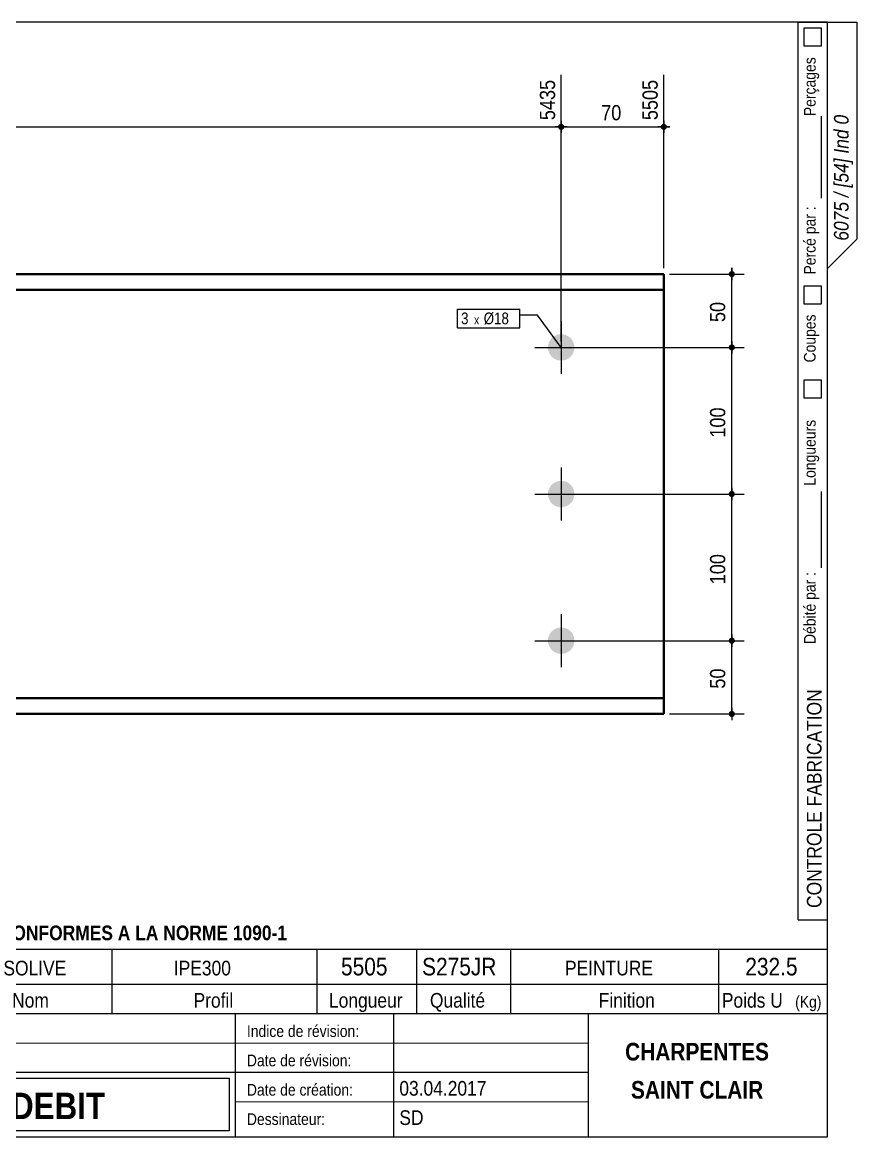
# Model space of a CAD drawing. Header units: millimetres. Extents: x 2 to 287, y 5 to 195.
# Drawn here: x 144.7 to 287, y 5 to 195 of the extents above; entities that cross this region are included whole.
import ezdxf

# ---------------------------------------------------------------- set-up
doc = ezdxf.new("R2010")
doc.units = ezdxf.units.MM
for name, color, linetype, lineweight in [('Autre type objet', 1, 'Continuous', 0), ('Boulon', 7, 'Continuous', 0), ('Cotation', 7, 'Continuous', 0), ('Désignation boulon', 3, 'Continuous', 0), ('Feuille dessin', 5, 'Continuous', 0), ('Piece', 2, 'Continuous', 0)]:
    doc.layers.add(name, color=color, linetype=linetype, lineweight=lineweight)
doc.styles.add('ARIAL', font='ARIAL.TTF')
doc.styles.add('ARIAL_BOLD', font='ARIALBD.TTF')
doc.styles.add('ARIAL_ITALIC', font='ARIALI.TTF')
doc.styles.add('COMIC_SANS_MS', font='COMIC.TTF')

# ---------------------------------------------------------------- blocks, each defined once
blk = doc.blocks.new('*A1')
at = {"layer": 'Boulon'}
for points in [[(234.35, 139.63), (234.35, 139.68), (234.36, 139.74), (234.36, 139.79), (234.37, 139.85), (234.38, 139.9), (234.38, 139.96), (234.39, 140.01), (234.41, 140.06), (234.42, 140.12), (234.43, 140.17), (234.45, 140.22), (234.46, 140.28), (234.48, 140.33), (234.5, 140.38), (234.52, 140.43), (234.54, 140.48), (234.57, 140.53), (234.59, 140.58), (234.62, 140.63), (234.64, 140.68), (234.67, 140.73), (234.7, 140.77), (234.73, 140.82), (234.76, 140.87), (234.79, 140.91), (234.83, 140.95), (234.86, 141), (234.9, 141.04), (234.93, 141.08), (234.97, 141.12), (235.01, 141.16), (235.05, 141.2), (235.09, 141.24), (235.13, 141.27), (235.17, 141.31), (235.22, 141.34), (235.26, 141.38), (235.31, 141.41), (235.35, 141.44), (235.4, 141.47), (235.44, 141.5), (235.49, 141.53), (235.54, 141.55), (235.59, 141.58), (235.64, 141.6), (235.69, 141.63), (235.74, 141.65), (235.79, 141.67), (235.84, 141.69), (235.89, 141.71), (235.95, 141.72), (236, 141.74), (236.05, 141.75), (236.11, 141.77), (236.16, 141.78), (236.22, 141.79), (236.27, 141.8), (236.33, 141.8), (236.38, 141.81), (236.44, 141.81), (236.49, 141.82), (236.55, 141.82), (236.6, 141.82), (236.66, 141.82), (236.71, 141.82), (236.77, 141.81), (236.82, 141.81), (236.88, 141.8), (236.93, 141.8), (236.99, 141.79), (237.04, 141.78), (237.09, 141.77), (237.15, 141.75), (237.2, 141.74), (237.25, 141.72), (237.31, 141.71), (237.36, 141.69), (237.41, 141.67), (237.46, 141.65), (237.51, 141.63), (237.56, 141.6), (237.61, 141.58), (237.66, 141.55), (237.71, 141.53), (237.76, 141.5), (237.8, 141.47), (237.85, 141.44), (237.9, 141.41), (237.94, 141.38), (237.99, 141.34), (238.03, 141.31), (238.07, 141.27), (238.11, 141.24), (238.15, 141.2), (238.19, 141.16), (238.23, 141.12), (238.27, 141.08), (238.3, 141.04), (238.34, 141), (238.37, 140.95), (238.41, 140.91), (238.44, 140.87), (238.47, 140.82), (238.5, 140.77), (238.53, 140.73), (238.56, 140.68), (238.59, 140.63), (238.61, 140.58), (238.63, 140.53), (238.66, 140.48), (238.68, 140.43), (238.7, 140.38), (238.72, 140.33), (238.74, 140.28), (238.75, 140.22), (238.77, 140.17), (238.78, 140.12), (238.8, 140.06), (238.81, 140.01), (238.82, 139.96), (238.83, 139.9), (238.83, 139.85), (238.84, 139.79), (238.84, 139.74), (238.85, 139.68), (238.85, 139.63), (238.85, 139.57), (238.85, 139.52), (238.85, 139.46), (238.84, 139.41), (238.84, 139.35), (238.83, 139.3), (238.83, 139.24), (238.82, 139.19), (238.81, 139.13), (238.8, 139.08), (238.78, 139.02), (238.77, 138.97), (238.75, 138.92), (238.74, 138.86), (238.72, 138.81), (238.7, 138.76), (238.68, 138.71), (238.66, 138.66), (238.63, 138.61), (238.61, 138.56), (238.59, 138.51), (238.56, 138.46), (238.53, 138.41), (238.5, 138.37), (238.47, 138.32), (238.44, 138.28), (238.41, 138.23), (238.37, 138.19), (238.34, 138.14), (238.3, 138.1), (238.27, 138.06), (238.23, 138.02), (238.19, 137.98), (238.15, 137.94), (238.11, 137.9), (238.07, 137.87), (238.03, 137.83), (237.99, 137.8), (237.94, 137.76), (237.9, 137.73), (237.85, 137.7), (237.8, 137.67), (237.76, 137.64), (237.71, 137.61), (237.66, 137.59), (237.61, 137.56), (237.56, 137.54), (237.51, 137.51), (237.46, 137.49), (237.41, 137.47), (237.36, 137.45), (237.31, 137.43), (237.25, 137.42), (237.2, 137.4), (237.15, 137.39), (237.09, 137.38), (237.04, 137.36), (236.99, 137.35), (236.93, 137.34), (236.88, 137.34), (236.82, 137.33), (236.77, 137.33), (236.71, 137.32), (236.66, 137.32), (236.6, 137.32), (236.55, 137.32), (236.49, 137.32), (236.44, 137.33), (236.38, 137.33), (236.33, 137.34), (236.27, 137.34), (236.22, 137.35), (236.16, 137.36), (236.11, 137.38), (236.05, 137.39), (236, 137.4), (235.95, 137.42), (235.89, 137.43), (235.84, 137.45), (235.79, 137.47), (235.74, 137.49), (235.69, 137.51), (235.64, 137.54), (235.59, 137.56), (235.54, 137.59), (235.49, 137.61), (235.44, 137.64), (235.4, 137.67), (235.35, 137.7), (235.31, 137.73), (235.26, 137.76), (235.22, 137.8), (235.17, 137.83), (235.13, 137.87), (235.09, 137.9), (235.05, 137.94), (235.01, 137.98), (234.97, 138.02), (234.93, 138.06), (234.9, 138.1), (234.86, 138.14), (234.83, 138.19), (234.79, 138.23), (234.76, 138.28), (234.73, 138.32), (234.7, 138.37), (234.67, 138.41), (234.64, 138.46), (234.62, 138.51), (234.59, 138.56), (234.57, 138.61), (234.54, 138.66), (234.52, 138.71), (234.5, 138.76), (234.48, 138.81), (234.46, 138.86), (234.45, 138.92), (234.43, 138.97), (234.42, 139.02), (234.41, 139.08), (234.39, 139.13), (234.38, 139.19), (234.38, 139.24), (234.37, 139.3), (234.36, 139.35), (234.36, 139.41), (234.35, 139.46), (234.35, 139.52), (234.35, 139.57)], [(234.35, 114.63), (234.35, 114.68), (234.36, 114.74), (234.36, 114.79), (234.37, 114.85), (234.38, 114.9), (234.38, 114.96), (234.39, 115.01), (234.41, 115.06), (234.42, 115.12), (234.43, 115.17), (234.45, 115.22), (234.46, 115.28), (234.48, 115.33), (234.5, 115.38), (234.52, 115.43), (234.54, 115.48), (234.57, 115.53), (234.59, 115.58), (234.62, 115.63), (234.64, 115.68), (234.67, 115.73), (234.7, 115.77), (234.73, 115.82), (234.76, 115.87), (234.79, 115.91), (234.83, 115.95), (234.86, 116), (234.9, 116.04), (234.93, 116.08), (234.97, 116.12), (235.01, 116.16), (235.05, 116.2), (235.09, 116.24), (235.13, 116.27), (235.17, 116.31), (235.22, 116.34), (235.26, 116.38), (235.31, 116.41), (235.35, 116.44), (235.4, 116.47), (235.44, 116.5), (235.49, 116.53), (235.54, 116.55), (235.59, 116.58), (235.64, 116.6), (235.69, 116.63), (235.74, 116.65), (235.79, 116.67), (235.84, 116.69), (235.89, 116.71), (235.95, 116.72), (236, 116.74), (236.05, 116.75), (236.11, 116.77), (236.16, 116.78), (236.22, 116.79), (236.27, 116.8), (236.33, 116.8), (236.38, 116.81), (236.44, 116.81), (236.49, 116.82), (236.55, 116.82), (236.6, 116.82), (236.66, 116.82), (236.71, 116.82), (236.77, 116.81), (236.82, 116.81), (236.88, 116.8), (236.93, 116.8), (236.99, 116.79), (237.04, 116.78), (237.09, 116.77), (237.15, 116.75), (237.2, 116.74), (237.25, 116.72), (237.31, 116.71), (237.36, 116.69), (237.41, 116.67), (237.46, 116.65), (237.51, 116.63), (237.56, 116.6), (237.61, 116.58), (237.66, 116.55), (237.71, 116.53), (237.76, 116.5), (237.8, 116.47), (237.85, 116.44), (237.9, 116.41), (237.94, 116.38), (237.99, 116.34), (238.03, 116.31), (238.07, 116.27), (238.11, 116.24), (238.15, 116.2), (238.19, 116.16), (238.23, 116.12), (238.27, 116.08), (238.3, 116.04), (238.34, 116), (238.37, 115.95), (238.41, 115.91), (238.44, 115.87), (238.47, 115.82), (238.5, 115.77), (238.53, 115.73), (238.56, 115.68), (238.59, 115.63), (238.61, 115.58), (238.63, 115.53), (238.66, 115.48), (238.68, 115.43), (238.7, 115.38), (238.72, 115.33), (238.74, 115.28), (238.75, 115.22), (238.77, 115.17), (238.78, 115.12), (238.8, 115.06), (238.81, 115.01), (238.82, 114.96), (238.83, 114.9), (238.83, 114.85), (238.84, 114.79), (238.84, 114.74), (238.85, 114.68), (238.85, 114.63), (238.85, 114.57), (238.85, 114.52), (238.85, 114.46), (238.84, 114.41), (238.84, 114.35), (238.83, 114.3), (238.83, 114.24), (238.82, 114.19), (238.81, 114.13), (238.8, 114.08), (238.78, 114.02), (238.77, 113.97), (238.75, 113.92), (238.74, 113.86), (238.72, 113.81), (238.7, 113.76), (238.68, 113.71), (238.66, 113.66), (238.63, 113.61), (238.61, 113.56), (238.59, 113.51), (238.56, 113.46), (238.53, 113.41), (238.5, 113.37), (238.47, 113.32), (238.44, 113.28), (238.41, 113.23), (238.37, 113.19), (238.34, 113.14), (238.3, 113.1), (238.27, 113.06), (238.23, 113.02), (238.19, 112.98), (238.15, 112.94), (238.11, 112.9), (238.07, 112.87), (238.03, 112.83), (237.99, 112.8), (237.94, 112.76), (237.9, 112.73), (237.85, 112.7), (237.8, 112.67), (237.76, 112.64), (237.71, 112.61), (237.66, 112.59), (237.61, 112.56), (237.56, 112.54), (237.51, 112.51), (237.46, 112.49), (237.41, 112.47), (237.36, 112.45), (237.31, 112.43), (237.25, 112.42), (237.2, 112.4), (237.15, 112.39), (237.09, 112.38), (237.04, 112.36), (236.99, 112.35), (236.93, 112.34), (236.88, 112.34), (236.82, 112.33), (236.77, 112.33), (236.71, 112.32), (236.66, 112.32), (236.6, 112.32), (236.55, 112.32), (236.49, 112.32), (236.44, 112.33), (236.38, 112.33), (236.33, 112.34), (236.27, 112.34), (236.22, 112.35), (236.16, 112.36), (236.11, 112.38), (236.05, 112.39), (236, 112.4), (235.95, 112.42), (235.89, 112.43), (235.84, 112.45), (235.79, 112.47), (235.74, 112.49), (235.69, 112.51), (235.64, 112.54), (235.59, 112.56), (235.54, 112.59), (235.49, 112.61), (235.44, 112.64), (235.4, 112.67), (235.35, 112.7), (235.31, 112.73), (235.26, 112.76), (235.22, 112.8), (235.17, 112.83), (235.13, 112.87), (235.09, 112.9), (235.05, 112.94), (235.01, 112.98), (234.97, 113.02), (234.93, 113.06), (234.9, 113.1), (234.86, 113.14), (234.83, 113.19), (234.79, 113.23), (234.76, 113.28), (234.73, 113.32), (234.7, 113.37), (234.67, 113.41), (234.64, 113.46), (234.62, 113.51), (234.59, 113.56), (234.57, 113.61), (234.54, 113.66), (234.52, 113.71), (234.5, 113.76), (234.48, 113.81), (234.46, 113.86), (234.45, 113.92), (234.43, 113.97), (234.42, 114.02), (234.41, 114.08), (234.39, 114.13), (234.38, 114.19), (234.38, 114.24), (234.37, 114.3), (234.36, 114.35), (234.36, 114.41), (234.35, 114.46), (234.35, 114.52), (234.35, 114.57)], [(234.35, 89.63), (234.35, 89.68), (234.36, 89.74), (234.36, 89.79), (234.37, 89.85), (234.38, 89.9), (234.38, 89.96), (234.39, 90.01), (234.41, 90.06), (234.42, 90.12), (234.43, 90.17), (234.45, 90.22), (234.46, 90.28), (234.48, 90.33), (234.5, 90.38), (234.52, 90.43), (234.54, 90.48), (234.57, 90.53), (234.59, 90.58), (234.62, 90.63), (234.64, 90.68), (234.67, 90.73), (234.7, 90.77), (234.73, 90.82), (234.76, 90.87), (234.79, 90.91), (234.83, 90.95), (234.86, 91), (234.9, 91.04), (234.93, 91.08), (234.97, 91.12), (235.01, 91.16), (235.05, 91.2), (235.09, 91.24), (235.13, 91.27), (235.17, 91.31), (235.22, 91.34), (235.26, 91.38), (235.31, 91.41), (235.35, 91.44), (235.4, 91.47), (235.44, 91.5), (235.49, 91.53), (235.54, 91.55), (235.59, 91.58), (235.64, 91.6), (235.69, 91.63), (235.74, 91.65), (235.79, 91.67), (235.84, 91.69), (235.89, 91.71), (235.95, 91.72), (236, 91.74), (236.05, 91.75), (236.11, 91.77), (236.16, 91.78), (236.22, 91.79), (236.27, 91.8), (236.33, 91.8), (236.38, 91.81), (236.44, 91.81), (236.49, 91.82), (236.55, 91.82), (236.6, 91.82), (236.66, 91.82), (236.71, 91.82), (236.77, 91.81), (236.82, 91.81), (236.88, 91.8), (236.93, 91.8), (236.99, 91.79), (237.04, 91.78), (237.09, 91.77), (237.15, 91.75), (237.2, 91.74), (237.25, 91.72), (237.31, 91.71), (237.36, 91.69), (237.41, 91.67), (237.46, 91.65), (237.51, 91.63), (237.56, 91.6), (237.61, 91.58), (237.66, 91.55), (237.71, 91.53), (237.76, 91.5), (237.8, 91.47), (237.85, 91.44), (237.9, 91.41), (237.94, 91.38), (237.99, 91.34), (238.03, 91.31), (238.07, 91.27), (238.11, 91.24), (238.15, 91.2), (238.19, 91.16), (238.23, 91.12), (238.27, 91.08), (238.3, 91.04), (238.34, 91), (238.37, 90.95), (238.41, 90.91), (238.44, 90.87), (238.47, 90.82), (238.5, 90.77), (238.53, 90.73), (238.56, 90.68), (238.59, 90.63), (238.61, 90.58), (238.63, 90.53), (238.66, 90.48), (238.68, 90.43), (238.7, 90.38), (238.72, 90.33), (238.74, 90.28), (238.75, 90.22), (238.77, 90.17), (238.78, 90.12), (238.8, 90.06), (238.81, 90.01), (238.82, 89.96), (238.83, 89.9), (238.83, 89.85), (238.84, 89.79), (238.84, 89.74), (238.85, 89.68), (238.85, 89.63), (238.85, 89.57), (238.85, 89.52), (238.85, 89.46), (238.84, 89.41), (238.84, 89.35), (238.83, 89.3), (238.83, 89.24), (238.82, 89.19), (238.81, 89.13), (238.8, 89.08), (238.78, 89.02), (238.77, 88.97), (238.75, 88.92), (238.74, 88.86), (238.72, 88.81), (238.7, 88.76), (238.68, 88.71), (238.66, 88.66), (238.63, 88.61), (238.61, 88.56), (238.59, 88.51), (238.56, 88.46), (238.53, 88.41), (238.5, 88.37), (238.47, 88.32), (238.44, 88.28), (238.41, 88.23), (238.37, 88.19), (238.34, 88.14), (238.3, 88.1), (238.27, 88.06), (238.23, 88.02), (238.19, 87.98), (238.15, 87.94), (238.11, 87.9), (238.07, 87.87), (238.03, 87.83), (237.99, 87.8), (237.94, 87.76), (237.9, 87.73), (237.85, 87.7), (237.8, 87.67), (237.76, 87.64), (237.71, 87.61), (237.66, 87.59), (237.61, 87.56), (237.56, 87.54), (237.51, 87.51), (237.46, 87.49), (237.41, 87.47), (237.36, 87.45), (237.31, 87.43), (237.25, 87.42), (237.2, 87.4), (237.15, 87.39), (237.09, 87.38), (237.04, 87.36), (236.99, 87.35), (236.93, 87.34), (236.88, 87.34), (236.82, 87.33), (236.77, 87.33), (236.71, 87.32), (236.66, 87.32), (236.6, 87.32), (236.55, 87.32), (236.49, 87.32), (236.44, 87.33), (236.38, 87.33), (236.33, 87.34), (236.27, 87.34), (236.22, 87.35), (236.16, 87.36), (236.11, 87.38), (236.05, 87.39), (236, 87.4), (235.95, 87.42), (235.89, 87.43), (235.84, 87.45), (235.79, 87.47), (235.74, 87.49), (235.69, 87.51), (235.64, 87.54), (235.59, 87.56), (235.54, 87.59), (235.49, 87.61), (235.44, 87.64), (235.4, 87.67), (235.35, 87.7), (235.31, 87.73), (235.26, 87.76), (235.22, 87.8), (235.17, 87.83), (235.13, 87.87), (235.09, 87.9), (235.05, 87.94), (235.01, 87.98), (234.97, 88.02), (234.93, 88.06), (234.9, 88.1), (234.86, 88.14), (234.83, 88.19), (234.79, 88.23), (234.76, 88.28), (234.73, 88.32), (234.7, 88.37), (234.67, 88.41), (234.64, 88.46), (234.62, 88.51), (234.59, 88.56), (234.57, 88.61), (234.54, 88.66), (234.52, 88.71), (234.5, 88.76), (234.48, 88.81), (234.46, 88.86), (234.45, 88.92), (234.43, 88.97), (234.42, 89.02), (234.41, 89.08), (234.39, 89.13), (234.38, 89.19), (234.38, 89.24), (234.37, 89.3), (234.36, 89.35), (234.36, 89.41), (234.35, 89.46), (234.35, 89.52), (234.35, 89.57)]]:
    blk.add_hatch(color=256, dxfattribs=at).paths.add_polyline_path(points, flags=17)
at = {"layer": 'Boulon', "linetype": 'Continuous', "lineweight": 0}
for p, q in [((236.6, 144.07), (236.6, 135.07)), ((232.1, 139.57), (241.1, 139.57)), ((236.6, 119.07), (236.6, 110.07)), ((232.1, 114.57), (241.1, 114.57)), ((236.6, 94.07), (236.6, 85.07)), ((232.1, 89.57), (241.1, 89.57))]:
    blk.add_line(p, q, dxfattribs=at)
blk = doc.blocks.new('*A3')
at = {"layer": 'Piece', "color": 2, "linetype": 'Continuous', "lineweight": 40}
for p, q in [((254.100374, 152.070611), (124.562875, 152.070611)), ((254.100374, 77.070611), (254.100374, 152.070611)), ((254.100374, 149.395611), (124.562875, 149.395611)), ((254.100374, 79.745611), (124.562875, 79.745611)), ((124.562875, 77.070611), (254.100374, 77.070611))]:
    blk.add_line(p, q, dxfattribs=at)
blk = doc.blocks.new('*A4')
at = {"layer": 'Feuille dessin', "linetype": 'Continuous', "lineweight": 0}
for p, q in [((282, 195), (5, 195)), ((282, 5), (282, 195)), ((5, 5), (282, 5))]:
    blk.add_line(p, q, dxfattribs=at)
blk = doc.blocks.new('*A6')
at = {"layer": 'Autre type objet', "linetype": 'Continuous', "lineweight": 0}
for p, q in [((277, 42), (277, 195)), ((277, 195), (287, 195)), ((278, 194), (278, 191)), ((281, 194), (278, 194)), ((281, 191), (281, 194)), ((282, 42), (282, 195)), ((287, 195), (287, 158)), ((278, 191), (281, 191)), ((281, 165), (281, 179)), ((287, 158), (282, 153)), ((278, 150), (278, 147)), ((281, 150), (278, 150)), ((281, 147), (281, 150)), ((278, 147), (281, 147)), ((278, 134), (278, 131)), ((281, 134), (278, 134)), ((281, 131), (281, 134)), ((278, 131), (281, 131)), ((281, 102), (281, 115)), ((277, 42), (282, 42))]:
    blk.add_line(p, q, dxfattribs=at)
at = {"layer": 'Autre type objet', "width": 0.85}
for s, height, style, p in [('Perçages', 2, 'ARIAL', (280, 179)), ('6075 / [54] Ind 0', 2.5, 'ARIAL_ITALIC', (285.619109, 157.760245)), ('Percé par :', 2, 'ARIAL', (280, 152)), ('Coupes', 2, 'ARIAL', (280, 137)), ('Longueurs', 2, 'ARIAL', (280, 116)), ('Débité par :', 2, 'ARIAL', (280, 89)), ('CONTROLE FABRICATION', 2.5, 'ARIAL', (281, 44))]:
    blk.add_text(s, height=height, rotation=90, dxfattribs=dict(at, style=style)).set_placement(p)
blk = doc.blocks.new('*A8')
at = {"layer": 'Autre type objet', "linetype": 'Continuous', "lineweight": 0}
for p, q in [((92, 37), (282, 37)), ((160, 31), (160, 37)), ((195, 31), (195, 37)), ((212, 31), (212, 37)), ((228, 31), (228, 37)), ((263.5, 31), (263.5, 37)), ((282, 31), (282, 37)), ((92, 31), (282, 31)), ((160, 26), (160, 31)), ((195, 26), (195, 31)), ((212, 26), (212, 31)), ((228, 26), (228, 31)), ((263.5, 26), (263.5, 31)), ((282, 5), (282, 31)), ((92, 26), (282, 26)), ((181, 26), (181, 5)), ((208, 26), (208, 5)), ((241.262466, 5), (241.262466, 26)), ((92, 21), (241.327069, 20.935451)), ((92, 16), (181, 16)), ((181, 16), (241.297815, 16.021151)), ((93, 15), (180, 15)), ((180, 15), (180, 6)), ((181, 11), (241.217807, 10.969512)), ((180, 6), (93, 6)), ((92, 5), (282, 5))]:
    blk.add_line(p, q, dxfattribs=at)
at = {"layer": 'Autre type objet', "width": 0.85}
for s, height, style, p in [('TOLERANCES ESSENTIELLES CONFORMES A LA NORME 1090-1', 2.5, 'ARIAL_BOLD', (96.5, 38.5)), ('SOLIVE', 2.5, 'ARIAL', (141.474609, 32.5)), ('IPE300', 2.5, 'ARIAL', (170.538574, 32.5)), ('5505', 3, 'ARIAL', (199.053223, 32.5)), ('S275JR', 3, 'ARIAL', (212.880127, 32.5)), ('PEINTURE', 2.5, 'ARIAL', (237.24646, 32.5)), ('232.5', 3, 'ARIAL', (267.997314, 32.5)), ('Nom', 2.5, 'ARIAL', (142.961426, 27)), ('Profil', 2.5, 'ARIAL', (173.903564, 27)), ('Longueur', 2.5, 'ARIAL', (197, 27)), ('Qualité', 2.5, 'ARIAL', (214.218018, 27)), ('Finition', 2.5, 'ARIAL', (243, 27)), ('Poids U', 2.5, 'ARIAL', (264, 27)), ('(Kg)', 2, 'ARIAL', (276.5, 27)), ('Indice de révision:', 2, 'ARIAL', (183, 22)), ('CHARPENTES', 3, 'ARIAL_BOLD', (247.5, 18)), ('Date de révision:', 2, 'ARIAL', (183, 17)), ('Date de création:', 2, 'ARIAL', (183, 12)), ('03.04.2017', 2.5, 'ARIAL', (209, 12)), ('SAINT CLAIR', 3, 'ARIAL_BOLD', (248.5, 11.5)), ('CROQUIS   DE  DEBIT', 4.5, 'ARIAL_BOLD', (103, 8)), ('SD', 2.5, 'ARIAL', (209, 7)), ('Dessinateur:', 2, 'ARIAL', (183, 7))]:
    blk.add_text(s, height=height, dxfattribs=dict(at, style=style)).set_placement(p)
blk = doc.blocks.new('*A13')
at = {"layer": 'Cotation'}
blk.add_hatch(color=256, dxfattribs=at).paths.add_polyline_path([(236.58, 176.65), (236.55, 176.65), (236.52, 176.65), (236.5, 176.66), (236.47, 176.66), (236.45, 176.67), (236.43, 176.68), (236.4, 176.69), (236.38, 176.7), (236.36, 176.71), (236.33, 176.72), (236.31, 176.74), (236.29, 176.75), (236.27, 176.77), (236.25, 176.78), (236.23, 176.8), (236.22, 176.82), (236.2, 176.84), (236.18, 176.86), (236.17, 176.88), (236.15, 176.9), (236.14, 176.92), (236.13, 176.95), (236.12, 176.97), (236.11, 176.99), (236.1, 177.02), (236.1, 177.04), (236.09, 177.07), (236.09, 177.09), (236.08, 177.12), (236.08, 177.14), (236.08, 177.17), (236.08, 177.19), (236.08, 177.22), (236.09, 177.25), (236.09, 177.27), (236.1, 177.3), (236.1, 177.32), (236.11, 177.34), (236.12, 177.37), (236.13, 177.39), (236.14, 177.41), (236.15, 177.44), (236.17, 177.46), (236.18, 177.48), (236.2, 177.5), (236.22, 177.52), (236.23, 177.54), (236.25, 177.55), (236.27, 177.57), (236.29, 177.59), (236.31, 177.6), (236.33, 177.62), (236.36, 177.63), (236.38, 177.64), (236.4, 177.65), (236.43, 177.66), (236.45, 177.67), (236.47, 177.67), (236.5, 177.68), (236.52, 177.68), (236.55, 177.69), (236.58, 177.69), (236.6, 177.69), (236.63, 177.69), (236.65, 177.69), (236.68, 177.68), (236.7, 177.68), (236.73, 177.67), (236.75, 177.67), (236.78, 177.66), (236.8, 177.65), (236.82, 177.64), (236.85, 177.63), (236.87, 177.62), (236.89, 177.6), (236.91, 177.59), (236.93, 177.57), (236.95, 177.55), (236.97, 177.54), (236.99, 177.52), (237, 177.5), (237.02, 177.48), (237.03, 177.46), (237.05, 177.44), (237.06, 177.41), (237.07, 177.39), (237.08, 177.37), (237.09, 177.34), (237.1, 177.32), (237.11, 177.3), (237.11, 177.27), (237.12, 177.25), (237.12, 177.22), (237.12, 177.19), (237.12, 177.17), (237.12, 177.14), (237.12, 177.12), (237.12, 177.09), (237.11, 177.07), (237.11, 177.04), (237.1, 177.02), (237.09, 176.99), (237.08, 176.97), (237.07, 176.95), (237.06, 176.92), (237.05, 176.9), (237.03, 176.88), (237.02, 176.86), (237, 176.84), (236.99, 176.82), (236.97, 176.8), (236.95, 176.78), (236.93, 176.77), (236.91, 176.75), (236.89, 176.74), (236.87, 176.72), (236.85, 176.71), (236.82, 176.7), (236.8, 176.69), (236.78, 176.68), (236.75, 176.67), (236.73, 176.66), (236.7, 176.66), (236.68, 176.65), (236.65, 176.65), (236.63, 176.65), (236.6, 176.65)], flags=17)
at = {"layer": 'Cotation', "linetype": 'Continuous', "lineweight": 0}
for p, q in [((236.6, 140.57), (236.6, 186.02)), ((43.21, 177.17), (236.6, 177.17)), ((237.64, 177.17), (235.56, 177.17)), ((236.6, 178.21), (236.6, 176.13)), ((236.6, 177.17), (237.64, 177.17))]:
    blk.add_line(p, q, dxfattribs=at)
at = {"layer": 'Cotation'}
blk.add_point((236.6, 177.17), dxfattribs=at)
at = {"layer": 'Cotation', "style": 'ARIAL', "width": 0.85}
blk.add_text('5435', height=2.6, rotation=90.0002, dxfattribs=at).set_placement((235.56, 178.31))
blk = doc.blocks.new('*A14')
at = {"layer": 'Cotation'}
for points in [[(236.58, 176.65), (236.55, 176.65), (236.52, 176.65), (236.5, 176.66), (236.47, 176.66), (236.45, 176.67), (236.43, 176.68), (236.4, 176.69), (236.38, 176.7), (236.36, 176.71), (236.33, 176.72), (236.31, 176.74), (236.29, 176.75), (236.27, 176.77), (236.25, 176.78), (236.23, 176.8), (236.22, 176.82), (236.2, 176.84), (236.18, 176.86), (236.17, 176.88), (236.15, 176.9), (236.14, 176.92), (236.13, 176.95), (236.12, 176.97), (236.11, 176.99), (236.1, 177.02), (236.1, 177.04), (236.09, 177.07), (236.09, 177.09), (236.08, 177.12), (236.08, 177.14), (236.08, 177.17), (236.08, 177.19), (236.08, 177.22), (236.09, 177.25), (236.09, 177.27), (236.1, 177.3), (236.1, 177.32), (236.11, 177.34), (236.12, 177.37), (236.13, 177.39), (236.14, 177.41), (236.15, 177.44), (236.17, 177.46), (236.18, 177.48), (236.2, 177.5), (236.22, 177.52), (236.23, 177.54), (236.25, 177.55), (236.27, 177.57), (236.29, 177.59), (236.31, 177.6), (236.33, 177.62), (236.36, 177.63), (236.38, 177.64), (236.4, 177.65), (236.43, 177.66), (236.45, 177.67), (236.47, 177.67), (236.5, 177.68), (236.52, 177.68), (236.55, 177.69), (236.58, 177.69), (236.6, 177.69), (236.63, 177.69), (236.65, 177.69), (236.68, 177.68), (236.7, 177.68), (236.73, 177.67), (236.75, 177.67), (236.78, 177.66), (236.8, 177.65), (236.82, 177.64), (236.85, 177.63), (236.87, 177.62), (236.89, 177.6), (236.91, 177.59), (236.93, 177.57), (236.95, 177.55), (236.97, 177.54), (236.99, 177.52), (237, 177.5), (237.02, 177.48), (237.03, 177.46), (237.05, 177.44), (237.06, 177.41), (237.07, 177.39), (237.08, 177.37), (237.09, 177.34), (237.1, 177.32), (237.11, 177.3), (237.11, 177.27), (237.12, 177.25), (237.12, 177.22), (237.12, 177.19), (237.12, 177.17), (237.12, 177.14), (237.12, 177.12), (237.12, 177.09), (237.11, 177.07), (237.11, 177.04), (237.1, 177.02), (237.09, 176.99), (237.08, 176.97), (237.07, 176.95), (237.06, 176.92), (237.05, 176.9), (237.03, 176.88), (237.02, 176.86), (237, 176.84), (236.99, 176.82), (236.97, 176.8), (236.95, 176.78), (236.93, 176.77), (236.91, 176.75), (236.89, 176.74), (236.87, 176.72), (236.85, 176.71), (236.82, 176.7), (236.8, 176.69), (236.78, 176.68), (236.75, 176.67), (236.73, 176.66), (236.7, 176.66), (236.68, 176.65), (236.65, 176.65), (236.63, 176.65), (236.6, 176.65)], [(254.07, 176.65), (254.05, 176.65), (254.02, 176.65), (254, 176.66), (253.97, 176.66), (253.95, 176.67), (253.93, 176.68), (253.9, 176.69), (253.88, 176.7), (253.86, 176.71), (253.83, 176.72), (253.81, 176.74), (253.79, 176.75), (253.77, 176.77), (253.75, 176.78), (253.73, 176.8), (253.72, 176.82), (253.7, 176.84), (253.68, 176.86), (253.67, 176.88), (253.65, 176.9), (253.64, 176.92), (253.63, 176.95), (253.62, 176.97), (253.61, 176.99), (253.6, 177.02), (253.6, 177.04), (253.59, 177.07), (253.59, 177.09), (253.58, 177.12), (253.58, 177.14), (253.58, 177.17), (253.58, 177.19), (253.58, 177.22), (253.59, 177.25), (253.59, 177.27), (253.6, 177.3), (253.6, 177.32), (253.61, 177.34), (253.62, 177.37), (253.63, 177.39), (253.64, 177.41), (253.65, 177.44), (253.67, 177.46), (253.68, 177.48), (253.7, 177.5), (253.72, 177.52), (253.73, 177.54), (253.75, 177.55), (253.77, 177.57), (253.79, 177.59), (253.81, 177.6), (253.83, 177.62), (253.86, 177.63), (253.88, 177.64), (253.9, 177.65), (253.93, 177.66), (253.95, 177.67), (253.97, 177.67), (254, 177.68), (254.02, 177.68), (254.05, 177.69), (254.07, 177.69), (254.1, 177.69), (254.13, 177.69), (254.15, 177.69), (254.18, 177.68), (254.2, 177.68), (254.23, 177.67), (254.25, 177.67), (254.28, 177.66), (254.3, 177.65), (254.32, 177.64), (254.35, 177.63), (254.37, 177.62), (254.39, 177.6), (254.41, 177.59), (254.43, 177.57), (254.45, 177.55), (254.47, 177.54), (254.49, 177.52), (254.5, 177.5), (254.52, 177.48), (254.53, 177.46), (254.55, 177.44), (254.56, 177.41), (254.57, 177.39), (254.58, 177.37), (254.59, 177.34), (254.6, 177.32), (254.6, 177.3), (254.61, 177.27), (254.61, 177.25), (254.62, 177.22), (254.62, 177.19), (254.62, 177.17), (254.62, 177.14), (254.62, 177.12), (254.61, 177.09), (254.61, 177.07), (254.6, 177.04), (254.6, 177.02), (254.59, 176.99), (254.58, 176.97), (254.57, 176.95), (254.56, 176.92), (254.55, 176.9), (254.53, 176.88), (254.52, 176.86), (254.5, 176.84), (254.49, 176.82), (254.47, 176.8), (254.45, 176.78), (254.43, 176.77), (254.41, 176.75), (254.39, 176.74), (254.37, 176.72), (254.35, 176.71), (254.32, 176.7), (254.3, 176.69), (254.28, 176.68), (254.25, 176.67), (254.23, 176.66), (254.2, 176.66), (254.18, 176.65), (254.15, 176.65), (254.13, 176.65), (254.1, 176.65)]]:
    blk.add_hatch(color=256, dxfattribs=at).paths.add_polyline_path(points, flags=17)
at = {"layer": 'Cotation', "linetype": 'Continuous', "lineweight": 0}
for p, q in [((236.6, 140.57), (236.6, 186.02)), ((254.1, 153.07), (254.1, 186.02)), ((237.64, 177.17), (235.56, 177.17)), ((236.6, 177.17), (235.56, 177.17)), ((236.6, 178.21), (236.6, 176.13)), ((236.6, 177.17), (254.1, 177.17)), ((255.14, 177.17), (253.06, 177.17)), ((254.1, 178.21), (254.1, 176.13)), ((254.1, 177.17), (255.14, 177.17))]:
    blk.add_line(p, q, dxfattribs=at)
at = {"layer": 'Cotation'}
for p in [(236.6, 177.17), (254.1, 177.17)]:
    blk.add_point(p, dxfattribs=at)
at = {"layer": 'Cotation', "style": 'ARIAL', "width": 0.85}
blk.add_text('5505', height=2.6, rotation=90.0002, dxfattribs=at).set_placement((253.06, 178.31))
blk.add_text('70', height=2.6, dxfattribs=at).set_placement((243.42, 178.29))
blk = doc.blocks.new('*A21')
at = {"layer": 'Cotation'}
for points in [[(265.68, 89.05), (265.65, 89.05), (265.63, 89.06), (265.6, 89.06), (265.58, 89.07), (265.55, 89.07), (265.53, 89.08), (265.5, 89.09), (265.48, 89.1), (265.46, 89.11), (265.44, 89.12), (265.41, 89.14), (265.39, 89.15), (265.37, 89.17), (265.35, 89.19), (265.34, 89.2), (265.32, 89.22), (265.3, 89.24), (265.29, 89.26), (265.27, 89.28), (265.26, 89.3), (265.24, 89.33), (265.23, 89.35), (265.22, 89.37), (265.21, 89.4), (265.21, 89.42), (265.2, 89.44), (265.19, 89.47), (265.19, 89.49), (265.19, 89.52), (265.18, 89.55), (265.18, 89.57), (265.18, 89.6), (265.19, 89.62), (265.19, 89.65), (265.19, 89.67), (265.2, 89.7), (265.21, 89.72), (265.21, 89.75), (265.22, 89.77), (265.23, 89.79), (265.24, 89.82), (265.26, 89.84), (265.27, 89.86), (265.29, 89.88), (265.3, 89.9), (265.32, 89.92), (265.34, 89.94), (265.35, 89.96), (265.37, 89.97), (265.39, 89.99), (265.41, 90), (265.44, 90.02), (265.46, 90.03), (265.48, 90.04), (265.5, 90.05), (265.53, 90.06), (265.55, 90.07), (265.58, 90.08), (265.6, 90.08), (265.63, 90.08), (265.65, 90.09), (265.68, 90.09), (265.7, 90.09), (265.73, 90.09), (265.75, 90.09), (265.78, 90.08), (265.8, 90.08), (265.83, 90.08), (265.85, 90.07), (265.88, 90.06), (265.9, 90.05), (265.93, 90.04), (265.95, 90.03), (265.97, 90.02), (265.99, 90), (266.01, 89.99), (266.03, 89.97), (266.05, 89.96), (266.07, 89.94), (266.09, 89.92), (266.1, 89.9), (266.12, 89.88), (266.14, 89.86), (266.15, 89.84), (266.16, 89.82), (266.17, 89.79), (266.18, 89.77), (266.19, 89.75), (266.2, 89.72), (266.21, 89.7), (266.21, 89.67), (266.22, 89.65), (266.22, 89.62), (266.22, 89.6), (266.22, 89.57), (266.22, 89.55), (266.22, 89.52), (266.22, 89.49), (266.21, 89.47), (266.21, 89.44), (266.2, 89.42), (266.19, 89.4), (266.18, 89.37), (266.17, 89.35), (266.16, 89.33), (266.15, 89.3), (266.14, 89.28), (266.12, 89.26), (266.1, 89.24), (266.09, 89.22), (266.07, 89.2), (266.05, 89.19), (266.03, 89.17), (266.01, 89.15), (265.99, 89.14), (265.97, 89.12), (265.95, 89.11), (265.93, 89.1), (265.9, 89.09), (265.88, 89.08), (265.85, 89.07), (265.83, 89.07), (265.8, 89.06), (265.78, 89.06), (265.75, 89.05), (265.73, 89.05), (265.7, 89.05)], [(265.68, 76.55), (265.65, 76.55), (265.63, 76.56), (265.6, 76.56), (265.58, 76.57), (265.55, 76.57), (265.53, 76.58), (265.5, 76.59), (265.48, 76.6), (265.46, 76.61), (265.44, 76.62), (265.41, 76.64), (265.39, 76.65), (265.37, 76.67), (265.35, 76.69), (265.34, 76.7), (265.32, 76.72), (265.3, 76.74), (265.29, 76.76), (265.27, 76.78), (265.26, 76.8), (265.24, 76.83), (265.23, 76.85), (265.22, 76.87), (265.21, 76.9), (265.21, 76.92), (265.2, 76.94), (265.19, 76.97), (265.19, 76.99), (265.19, 77.02), (265.18, 77.05), (265.18, 77.07), (265.18, 77.1), (265.19, 77.12), (265.19, 77.15), (265.19, 77.17), (265.2, 77.2), (265.21, 77.22), (265.21, 77.25), (265.22, 77.27), (265.23, 77.29), (265.24, 77.32), (265.26, 77.34), (265.27, 77.36), (265.29, 77.38), (265.3, 77.4), (265.32, 77.42), (265.34, 77.44), (265.35, 77.46), (265.37, 77.47), (265.39, 77.49), (265.41, 77.5), (265.44, 77.52), (265.46, 77.53), (265.48, 77.54), (265.5, 77.55), (265.53, 77.56), (265.55, 77.57), (265.58, 77.58), (265.6, 77.58), (265.63, 77.58), (265.65, 77.59), (265.68, 77.59), (265.7, 77.59), (265.73, 77.59), (265.75, 77.59), (265.78, 77.58), (265.8, 77.58), (265.83, 77.58), (265.85, 77.57), (265.88, 77.56), (265.9, 77.55), (265.93, 77.54), (265.95, 77.53), (265.97, 77.52), (265.99, 77.5), (266.01, 77.49), (266.03, 77.47), (266.05, 77.46), (266.07, 77.44), (266.09, 77.42), (266.1, 77.4), (266.12, 77.38), (266.14, 77.36), (266.15, 77.34), (266.16, 77.32), (266.17, 77.29), (266.18, 77.27), (266.19, 77.25), (266.2, 77.22), (266.21, 77.2), (266.21, 77.17), (266.22, 77.15), (266.22, 77.12), (266.22, 77.1), (266.22, 77.07), (266.22, 77.05), (266.22, 77.02), (266.22, 76.99), (266.21, 76.97), (266.21, 76.94), (266.2, 76.92), (266.19, 76.9), (266.18, 76.87), (266.17, 76.85), (266.16, 76.83), (266.15, 76.8), (266.14, 76.78), (266.12, 76.76), (266.1, 76.74), (266.09, 76.72), (266.07, 76.7), (266.05, 76.69), (266.03, 76.67), (266.01, 76.65), (265.99, 76.64), (265.97, 76.62), (265.95, 76.61), (265.93, 76.6), (265.9, 76.59), (265.88, 76.58), (265.85, 76.57), (265.83, 76.57), (265.8, 76.56), (265.78, 76.56), (265.75, 76.55), (265.73, 76.55), (265.7, 76.55)]]:
    blk.add_hatch(color=256, dxfattribs=at).paths.add_polyline_path(points, flags=17)
at = {"layer": 'Cotation', "linetype": 'Continuous', "lineweight": 0}
for p, q in [((237.6, 89.57), (267.78, 89.57)), ((264.66, 89.57), (266.74, 89.57)), ((265.7, 90.61), (265.7, 88.53)), ((265.7, 89.57), (265.7, 90.61)), ((265.7, 77.07), (265.7, 89.57)), ((265.7, 78.11), (265.7, 76.03)), ((255.1, 77.07), (267.78, 77.07)), ((264.66, 77.07), (266.74, 77.07)), ((265.7, 77.07), (265.7, 76.03))]:
    blk.add_line(p, q, dxfattribs=at)
at = {"layer": 'Cotation'}
for p in [(265.7, 89.57), (265.7, 77.07)]:
    blk.add_point(p, dxfattribs=at)
at = {"layer": 'Cotation', "style": 'ARIAL', "width": 0.85}
blk.add_text('50', height=2.6, rotation=90.0002, dxfattribs=at).set_placement((264.58, 81.39))
blk = doc.blocks.new('*A22')
at = {"layer": 'Cotation'}
for points in [[(265.68, 114.05), (265.65, 114.05), (265.63, 114.06), (265.6, 114.06), (265.58, 114.07), (265.55, 114.07), (265.53, 114.08), (265.5, 114.09), (265.48, 114.1), (265.46, 114.11), (265.44, 114.12), (265.41, 114.14), (265.39, 114.15), (265.37, 114.17), (265.35, 114.19), (265.34, 114.2), (265.32, 114.22), (265.3, 114.24), (265.29, 114.26), (265.27, 114.28), (265.26, 114.3), (265.24, 114.33), (265.23, 114.35), (265.22, 114.37), (265.21, 114.4), (265.21, 114.42), (265.2, 114.44), (265.19, 114.47), (265.19, 114.49), (265.19, 114.52), (265.18, 114.55), (265.18, 114.57), (265.18, 114.6), (265.19, 114.62), (265.19, 114.65), (265.19, 114.67), (265.2, 114.7), (265.21, 114.72), (265.21, 114.75), (265.22, 114.77), (265.23, 114.79), (265.24, 114.82), (265.26, 114.84), (265.27, 114.86), (265.29, 114.88), (265.3, 114.9), (265.32, 114.92), (265.34, 114.94), (265.35, 114.96), (265.37, 114.97), (265.39, 114.99), (265.41, 115), (265.44, 115.02), (265.46, 115.03), (265.48, 115.04), (265.5, 115.05), (265.53, 115.06), (265.55, 115.07), (265.58, 115.08), (265.6, 115.08), (265.63, 115.08), (265.65, 115.09), (265.68, 115.09), (265.7, 115.09), (265.73, 115.09), (265.75, 115.09), (265.78, 115.08), (265.8, 115.08), (265.83, 115.08), (265.85, 115.07), (265.88, 115.06), (265.9, 115.05), (265.93, 115.04), (265.95, 115.03), (265.97, 115.02), (265.99, 115), (266.01, 114.99), (266.03, 114.97), (266.05, 114.96), (266.07, 114.94), (266.09, 114.92), (266.1, 114.9), (266.12, 114.88), (266.14, 114.86), (266.15, 114.84), (266.16, 114.82), (266.17, 114.79), (266.18, 114.77), (266.19, 114.75), (266.2, 114.72), (266.21, 114.7), (266.21, 114.67), (266.22, 114.65), (266.22, 114.62), (266.22, 114.6), (266.22, 114.57), (266.22, 114.55), (266.22, 114.52), (266.22, 114.49), (266.21, 114.47), (266.21, 114.44), (266.2, 114.42), (266.19, 114.4), (266.18, 114.37), (266.17, 114.35), (266.16, 114.33), (266.15, 114.3), (266.14, 114.28), (266.12, 114.26), (266.1, 114.24), (266.09, 114.22), (266.07, 114.2), (266.05, 114.19), (266.03, 114.17), (266.01, 114.15), (265.99, 114.14), (265.97, 114.12), (265.95, 114.11), (265.93, 114.1), (265.9, 114.09), (265.88, 114.08), (265.85, 114.07), (265.83, 114.07), (265.8, 114.06), (265.78, 114.06), (265.75, 114.05), (265.73, 114.05), (265.7, 114.05)], [(265.68, 89.05), (265.65, 89.05), (265.63, 89.06), (265.6, 89.06), (265.58, 89.07), (265.55, 89.07), (265.53, 89.08), (265.5, 89.09), (265.48, 89.1), (265.46, 89.11), (265.44, 89.12), (265.41, 89.14), (265.39, 89.15), (265.37, 89.17), (265.35, 89.19), (265.34, 89.2), (265.32, 89.22), (265.3, 89.24), (265.29, 89.26), (265.27, 89.28), (265.26, 89.3), (265.24, 89.33), (265.23, 89.35), (265.22, 89.37), (265.21, 89.4), (265.21, 89.42), (265.2, 89.44), (265.19, 89.47), (265.19, 89.49), (265.19, 89.52), (265.18, 89.55), (265.18, 89.57), (265.18, 89.6), (265.19, 89.62), (265.19, 89.65), (265.19, 89.67), (265.2, 89.7), (265.21, 89.72), (265.21, 89.75), (265.22, 89.77), (265.23, 89.79), (265.24, 89.82), (265.26, 89.84), (265.27, 89.86), (265.29, 89.88), (265.3, 89.9), (265.32, 89.92), (265.34, 89.94), (265.35, 89.96), (265.37, 89.97), (265.39, 89.99), (265.41, 90), (265.44, 90.02), (265.46, 90.03), (265.48, 90.04), (265.5, 90.05), (265.53, 90.06), (265.55, 90.07), (265.58, 90.08), (265.6, 90.08), (265.63, 90.08), (265.65, 90.09), (265.68, 90.09), (265.7, 90.09), (265.73, 90.09), (265.75, 90.09), (265.78, 90.08), (265.8, 90.08), (265.83, 90.08), (265.85, 90.07), (265.88, 90.06), (265.9, 90.05), (265.93, 90.04), (265.95, 90.03), (265.97, 90.02), (265.99, 90), (266.01, 89.99), (266.03, 89.97), (266.05, 89.96), (266.07, 89.94), (266.09, 89.92), (266.1, 89.9), (266.12, 89.88), (266.14, 89.86), (266.15, 89.84), (266.16, 89.82), (266.17, 89.79), (266.18, 89.77), (266.19, 89.75), (266.2, 89.72), (266.21, 89.7), (266.21, 89.67), (266.22, 89.65), (266.22, 89.62), (266.22, 89.6), (266.22, 89.57), (266.22, 89.55), (266.22, 89.52), (266.22, 89.49), (266.21, 89.47), (266.21, 89.44), (266.2, 89.42), (266.19, 89.4), (266.18, 89.37), (266.17, 89.35), (266.16, 89.33), (266.15, 89.3), (266.14, 89.28), (266.12, 89.26), (266.1, 89.24), (266.09, 89.22), (266.07, 89.2), (266.05, 89.19), (266.03, 89.17), (266.01, 89.15), (265.99, 89.14), (265.97, 89.12), (265.95, 89.11), (265.93, 89.1), (265.9, 89.09), (265.88, 89.08), (265.85, 89.07), (265.83, 89.07), (265.8, 89.06), (265.78, 89.06), (265.75, 89.05), (265.73, 89.05), (265.7, 89.05)]]:
    blk.add_hatch(color=256, dxfattribs=at).paths.add_polyline_path(points, flags=17)
at = {"layer": 'Cotation', "linetype": 'Continuous', "lineweight": 0}
for p, q in [((237.6, 114.57), (267.78, 114.57)), ((264.66, 114.57), (266.74, 114.57)), ((265.7, 115.61), (265.7, 113.53)), ((265.7, 114.57), (265.7, 115.61)), ((265.7, 89.57), (265.7, 114.57)), ((237.6, 89.57), (267.78, 89.57)), ((264.66, 89.57), (266.74, 89.57)), ((265.7, 90.61), (265.7, 88.53)), ((265.7, 89.57), (265.7, 88.53))]:
    blk.add_line(p, q, dxfattribs=at)
at = {"layer": 'Cotation'}
for p in [(265.7, 114.57), (265.7, 89.57)]:
    blk.add_point(p, dxfattribs=at)
at = {"layer": 'Cotation', "style": 'ARIAL', "width": 0.85}
blk.add_text('100', height=2.6, rotation=90.0002, dxfattribs=at).set_placement((264.58, 99.18))
blk = doc.blocks.new('*A23')
at = {"layer": 'Cotation'}
for points in [[(265.68, 139.05), (265.65, 139.05), (265.63, 139.06), (265.6, 139.06), (265.58, 139.07), (265.55, 139.07), (265.53, 139.08), (265.5, 139.09), (265.48, 139.1), (265.46, 139.11), (265.44, 139.12), (265.41, 139.14), (265.39, 139.15), (265.37, 139.17), (265.35, 139.19), (265.34, 139.2), (265.32, 139.22), (265.3, 139.24), (265.29, 139.26), (265.27, 139.28), (265.26, 139.3), (265.24, 139.33), (265.23, 139.35), (265.22, 139.37), (265.21, 139.4), (265.21, 139.42), (265.2, 139.44), (265.19, 139.47), (265.19, 139.49), (265.19, 139.52), (265.18, 139.55), (265.18, 139.57), (265.18, 139.6), (265.19, 139.62), (265.19, 139.65), (265.19, 139.67), (265.2, 139.7), (265.21, 139.72), (265.21, 139.75), (265.22, 139.77), (265.23, 139.79), (265.24, 139.82), (265.26, 139.84), (265.27, 139.86), (265.29, 139.88), (265.3, 139.9), (265.32, 139.92), (265.34, 139.94), (265.35, 139.96), (265.37, 139.97), (265.39, 139.99), (265.41, 140), (265.44, 140.02), (265.46, 140.03), (265.48, 140.04), (265.5, 140.05), (265.53, 140.06), (265.55, 140.07), (265.58, 140.08), (265.6, 140.08), (265.63, 140.08), (265.65, 140.09), (265.68, 140.09), (265.7, 140.09), (265.73, 140.09), (265.75, 140.09), (265.78, 140.08), (265.8, 140.08), (265.83, 140.08), (265.85, 140.07), (265.88, 140.06), (265.9, 140.05), (265.93, 140.04), (265.95, 140.03), (265.97, 140.02), (265.99, 140), (266.01, 139.99), (266.03, 139.97), (266.05, 139.96), (266.07, 139.94), (266.09, 139.92), (266.1, 139.9), (266.12, 139.88), (266.14, 139.86), (266.15, 139.84), (266.16, 139.82), (266.17, 139.79), (266.18, 139.77), (266.19, 139.75), (266.2, 139.72), (266.21, 139.7), (266.21, 139.67), (266.22, 139.65), (266.22, 139.62), (266.22, 139.6), (266.22, 139.57), (266.22, 139.55), (266.22, 139.52), (266.22, 139.49), (266.21, 139.47), (266.21, 139.44), (266.2, 139.42), (266.19, 139.4), (266.18, 139.37), (266.17, 139.35), (266.16, 139.33), (266.15, 139.3), (266.14, 139.28), (266.12, 139.26), (266.1, 139.24), (266.09, 139.22), (266.07, 139.2), (266.05, 139.19), (266.03, 139.17), (266.01, 139.15), (265.99, 139.14), (265.97, 139.12), (265.95, 139.11), (265.93, 139.1), (265.9, 139.09), (265.88, 139.08), (265.85, 139.07), (265.83, 139.07), (265.8, 139.06), (265.78, 139.06), (265.75, 139.05), (265.73, 139.05), (265.7, 139.05)], [(265.68, 114.05), (265.65, 114.05), (265.63, 114.06), (265.6, 114.06), (265.58, 114.07), (265.55, 114.07), (265.53, 114.08), (265.5, 114.09), (265.48, 114.1), (265.46, 114.11), (265.44, 114.12), (265.41, 114.14), (265.39, 114.15), (265.37, 114.17), (265.35, 114.19), (265.34, 114.2), (265.32, 114.22), (265.3, 114.24), (265.29, 114.26), (265.27, 114.28), (265.26, 114.3), (265.24, 114.33), (265.23, 114.35), (265.22, 114.37), (265.21, 114.4), (265.21, 114.42), (265.2, 114.44), (265.19, 114.47), (265.19, 114.49), (265.19, 114.52), (265.18, 114.55), (265.18, 114.57), (265.18, 114.6), (265.19, 114.62), (265.19, 114.65), (265.19, 114.67), (265.2, 114.7), (265.21, 114.72), (265.21, 114.75), (265.22, 114.77), (265.23, 114.79), (265.24, 114.82), (265.26, 114.84), (265.27, 114.86), (265.29, 114.88), (265.3, 114.9), (265.32, 114.92), (265.34, 114.94), (265.35, 114.96), (265.37, 114.97), (265.39, 114.99), (265.41, 115), (265.44, 115.02), (265.46, 115.03), (265.48, 115.04), (265.5, 115.05), (265.53, 115.06), (265.55, 115.07), (265.58, 115.08), (265.6, 115.08), (265.63, 115.08), (265.65, 115.09), (265.68, 115.09), (265.7, 115.09), (265.73, 115.09), (265.75, 115.09), (265.78, 115.08), (265.8, 115.08), (265.83, 115.08), (265.85, 115.07), (265.88, 115.06), (265.9, 115.05), (265.93, 115.04), (265.95, 115.03), (265.97, 115.02), (265.99, 115), (266.01, 114.99), (266.03, 114.97), (266.05, 114.96), (266.07, 114.94), (266.09, 114.92), (266.1, 114.9), (266.12, 114.88), (266.14, 114.86), (266.15, 114.84), (266.16, 114.82), (266.17, 114.79), (266.18, 114.77), (266.19, 114.75), (266.2, 114.72), (266.21, 114.7), (266.21, 114.67), (266.22, 114.65), (266.22, 114.62), (266.22, 114.6), (266.22, 114.57), (266.22, 114.55), (266.22, 114.52), (266.22, 114.49), (266.21, 114.47), (266.21, 114.44), (266.2, 114.42), (266.19, 114.4), (266.18, 114.37), (266.17, 114.35), (266.16, 114.33), (266.15, 114.3), (266.14, 114.28), (266.12, 114.26), (266.1, 114.24), (266.09, 114.22), (266.07, 114.2), (266.05, 114.19), (266.03, 114.17), (266.01, 114.15), (265.99, 114.14), (265.97, 114.12), (265.95, 114.11), (265.93, 114.1), (265.9, 114.09), (265.88, 114.08), (265.85, 114.07), (265.83, 114.07), (265.8, 114.06), (265.78, 114.06), (265.75, 114.05), (265.73, 114.05), (265.7, 114.05)]]:
    blk.add_hatch(color=256, dxfattribs=at).paths.add_polyline_path(points, flags=17)
at = {"layer": 'Cotation', "linetype": 'Continuous', "lineweight": 0}
for p, q in [((265.7, 140.61), (265.7, 138.53)), ((265.7, 139.57), (265.7, 140.61)), ((237.6, 139.57), (267.78, 139.57)), ((264.66, 139.57), (266.74, 139.57)), ((265.7, 114.57), (265.7, 139.57)), ((237.6, 114.57), (267.78, 114.57)), ((264.66, 114.57), (266.74, 114.57)), ((265.7, 115.61), (265.7, 113.53)), ((265.7, 114.57), (265.7, 113.53))]:
    blk.add_line(p, q, dxfattribs=at)
at = {"layer": 'Cotation'}
for p in [(265.7, 139.57), (265.7, 114.57)]:
    blk.add_point(p, dxfattribs=at)
at = {"layer": 'Cotation', "style": 'ARIAL', "width": 0.85}
blk.add_text('100', height=2.6, rotation=90.0002, dxfattribs=at).set_placement((264.58, 124.18))
blk = doc.blocks.new('*A24')
at = {"layer": 'Cotation'}
for points in [[(265.68, 151.55), (265.65, 151.55), (265.63, 151.56), (265.6, 151.56), (265.58, 151.57), (265.55, 151.57), (265.53, 151.58), (265.5, 151.59), (265.48, 151.6), (265.46, 151.61), (265.44, 151.62), (265.41, 151.64), (265.39, 151.65), (265.37, 151.67), (265.35, 151.69), (265.34, 151.7), (265.32, 151.72), (265.3, 151.74), (265.29, 151.76), (265.27, 151.78), (265.26, 151.8), (265.24, 151.83), (265.23, 151.85), (265.22, 151.87), (265.21, 151.9), (265.21, 151.92), (265.2, 151.94), (265.19, 151.97), (265.19, 151.99), (265.19, 152.02), (265.18, 152.05), (265.18, 152.07), (265.18, 152.1), (265.19, 152.12), (265.19, 152.15), (265.19, 152.17), (265.2, 152.2), (265.21, 152.22), (265.21, 152.25), (265.22, 152.27), (265.23, 152.29), (265.24, 152.32), (265.26, 152.34), (265.27, 152.36), (265.29, 152.38), (265.3, 152.4), (265.32, 152.42), (265.34, 152.44), (265.35, 152.46), (265.37, 152.47), (265.39, 152.49), (265.41, 152.5), (265.44, 152.52), (265.46, 152.53), (265.48, 152.54), (265.5, 152.55), (265.53, 152.56), (265.55, 152.57), (265.58, 152.58), (265.6, 152.58), (265.63, 152.58), (265.65, 152.59), (265.68, 152.59), (265.7, 152.59), (265.73, 152.59), (265.75, 152.59), (265.78, 152.58), (265.8, 152.58), (265.83, 152.58), (265.85, 152.57), (265.88, 152.56), (265.9, 152.55), (265.93, 152.54), (265.95, 152.53), (265.97, 152.52), (265.99, 152.5), (266.01, 152.49), (266.03, 152.47), (266.05, 152.46), (266.07, 152.44), (266.09, 152.42), (266.1, 152.4), (266.12, 152.38), (266.14, 152.36), (266.15, 152.34), (266.16, 152.32), (266.17, 152.29), (266.18, 152.27), (266.19, 152.25), (266.2, 152.22), (266.21, 152.2), (266.21, 152.17), (266.22, 152.15), (266.22, 152.12), (266.22, 152.1), (266.22, 152.07), (266.22, 152.05), (266.22, 152.02), (266.22, 151.99), (266.21, 151.97), (266.21, 151.94), (266.2, 151.92), (266.19, 151.9), (266.18, 151.87), (266.17, 151.85), (266.16, 151.83), (266.15, 151.8), (266.14, 151.78), (266.12, 151.76), (266.1, 151.74), (266.09, 151.72), (266.07, 151.7), (266.05, 151.69), (266.03, 151.67), (266.01, 151.65), (265.99, 151.64), (265.97, 151.62), (265.95, 151.61), (265.93, 151.6), (265.9, 151.59), (265.88, 151.58), (265.85, 151.57), (265.83, 151.57), (265.8, 151.56), (265.78, 151.56), (265.75, 151.55), (265.73, 151.55), (265.7, 151.55)], [(265.68, 139.05), (265.65, 139.05), (265.63, 139.06), (265.6, 139.06), (265.58, 139.07), (265.55, 139.07), (265.53, 139.08), (265.5, 139.09), (265.48, 139.1), (265.46, 139.11), (265.44, 139.12), (265.41, 139.14), (265.39, 139.15), (265.37, 139.17), (265.35, 139.19), (265.34, 139.2), (265.32, 139.22), (265.3, 139.24), (265.29, 139.26), (265.27, 139.28), (265.26, 139.3), (265.24, 139.33), (265.23, 139.35), (265.22, 139.37), (265.21, 139.4), (265.21, 139.42), (265.2, 139.44), (265.19, 139.47), (265.19, 139.49), (265.19, 139.52), (265.18, 139.55), (265.18, 139.57), (265.18, 139.6), (265.19, 139.62), (265.19, 139.65), (265.19, 139.67), (265.2, 139.7), (265.21, 139.72), (265.21, 139.75), (265.22, 139.77), (265.23, 139.79), (265.24, 139.82), (265.26, 139.84), (265.27, 139.86), (265.29, 139.88), (265.3, 139.9), (265.32, 139.92), (265.34, 139.94), (265.35, 139.96), (265.37, 139.97), (265.39, 139.99), (265.41, 140), (265.44, 140.02), (265.46, 140.03), (265.48, 140.04), (265.5, 140.05), (265.53, 140.06), (265.55, 140.07), (265.58, 140.08), (265.6, 140.08), (265.63, 140.08), (265.65, 140.09), (265.68, 140.09), (265.7, 140.09), (265.73, 140.09), (265.75, 140.09), (265.78, 140.08), (265.8, 140.08), (265.83, 140.08), (265.85, 140.07), (265.88, 140.06), (265.9, 140.05), (265.93, 140.04), (265.95, 140.03), (265.97, 140.02), (265.99, 140), (266.01, 139.99), (266.03, 139.97), (266.05, 139.96), (266.07, 139.94), (266.09, 139.92), (266.1, 139.9), (266.12, 139.88), (266.14, 139.86), (266.15, 139.84), (266.16, 139.82), (266.17, 139.79), (266.18, 139.77), (266.19, 139.75), (266.2, 139.72), (266.21, 139.7), (266.21, 139.67), (266.22, 139.65), (266.22, 139.62), (266.22, 139.6), (266.22, 139.57), (266.22, 139.55), (266.22, 139.52), (266.22, 139.49), (266.21, 139.47), (266.21, 139.44), (266.2, 139.42), (266.19, 139.4), (266.18, 139.37), (266.17, 139.35), (266.16, 139.33), (266.15, 139.3), (266.14, 139.28), (266.12, 139.26), (266.1, 139.24), (266.09, 139.22), (266.07, 139.2), (266.05, 139.19), (266.03, 139.17), (266.01, 139.15), (265.99, 139.14), (265.97, 139.12), (265.95, 139.11), (265.93, 139.1), (265.9, 139.09), (265.88, 139.08), (265.85, 139.07), (265.83, 139.07), (265.8, 139.06), (265.78, 139.06), (265.75, 139.05), (265.73, 139.05), (265.7, 139.05)]]:
    blk.add_hatch(color=256, dxfattribs=at).paths.add_polyline_path(points, flags=17)
at = {"layer": 'Cotation', "linetype": 'Continuous', "lineweight": 0}
for p, q in [((255.1, 152.07), (267.78, 152.07)), ((264.66, 152.07), (266.74, 152.07)), ((265.7, 153.11), (265.7, 151.03)), ((265.7, 152.07), (265.7, 153.11)), ((265.7, 139.57), (265.7, 152.07)), ((265.7, 140.61), (265.7, 138.53)), ((237.6, 139.57), (267.78, 139.57)), ((264.66, 139.57), (266.74, 139.57)), ((265.7, 139.57), (265.7, 138.53))]:
    blk.add_line(p, q, dxfattribs=at)
at = {"layer": 'Cotation'}
for p in [(265.7, 152.07), (265.7, 139.57)]:
    blk.add_point(p, dxfattribs=at)
at = {"layer": 'Cotation', "style": 'ARIAL', "width": 0.85}
blk.add_text('50', height=2.6, rotation=90.0002, dxfattribs=at).set_placement((264.58, 143.89))
blk = doc.blocks.new('*A25')
at = {"layer": 'Désignation boulon', "linetype": 'Continuous', "lineweight": 0}
for p, q in [((218.927288, 146.117683), (229.542913, 146.117683)), ((218.927288, 142.917683), (218.927288, 146.117683)), ((229.542913, 142.917683), (229.542913, 146.117683)), ((232.542913, 145.051017), (229.542913, 145.051017)), ((236.60073, 139.570611), (232.542913, 145.051017)), ((218.927288, 142.917683), (229.542913, 142.917683))]:
    blk.add_line(p, q, dxfattribs=at)
at = {"layer": 'Désignation boulon', "style": 'COMIC_SANS_MS', "width": 0.85}
for s, height, p in [('3', 2, (219.527288, 143.517683)), ('x', 1.5, (221.755218, 143.517683)), ('Ø18', 2, (223.385882, 143.517683))]:
    blk.add_text(s, height=height, dxfattribs=at).set_placement(p)

msp = doc.modelspace()

# ---------------------------------------------------------------- block references
at = {"lineweight": 0}
for name in ['*A4', '*A6', '*A13', '*A14', '*A3', '*A24', '*A25', '*A1', '*A23', '*A22', '*A21', '*A8']:
    msp.add_blockref(name, (0, 0), dxfattribs=at)

doc.saveas('drawing.dxf')
